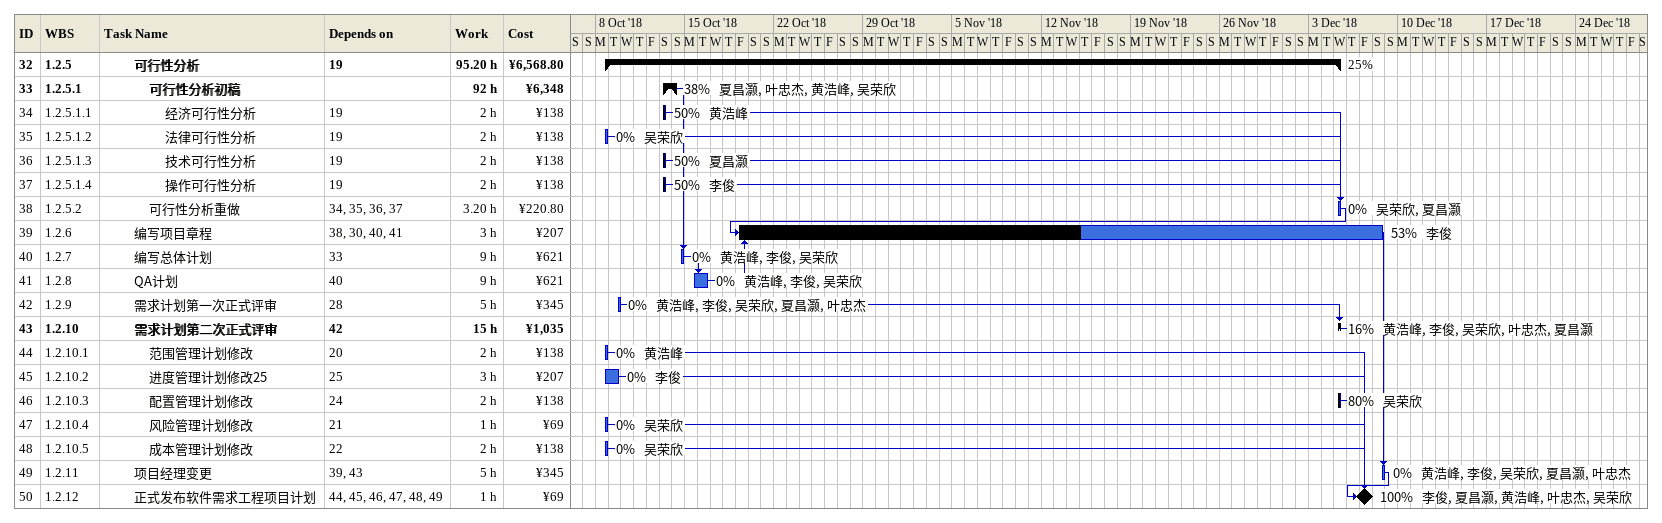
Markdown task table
| ID | WBS | Task | Start | Finish | Predecessors | Resources | % complete | Work (h) | Cost (¥) |
|---|---|---|---|---|---|---|---|---|---|
| 32 | 1.2.5 | **可行性分析** | 2018-10-08 | 2018-12-05 | 19 |  | 25 | 95.20 | 6568.80 |
| 33 | 1.2.5.1 | **可行性分析初稿** | 2018-10-13 | 2018-10-14 |  | 夏昌灏, 叶忠杰, 黄浩峰, 吴荣欣 | 38 | 92 | 6348 |
| 34 | 1.2.5.1.1 | 经济可行性分析 | 2018-10-13 | 2018-10-13 | 19 | 黄浩峰 | 50 | 2 | 138 |
| 35 | 1.2.5.1.2 | 法律可行性分析 | 2018-10-08 | 2018-10-08 | 19 | 吴荣欣 | 0 | 2 | 138 |
| 36 | 1.2.5.1.3 | 技术可行性分析 | 2018-10-13 | 2018-10-13 | 19 | 夏昌灏 | 50 | 2 | 138 |
| 37 | 1.2.5.1.4 | 操作可行性分析 | 2018-10-13 | 2018-10-13 | 19 | 李俊 | 50 | 2 | 138 |
| 38 | 1.2.5.2 | 可行性分析重做 | 2018-12-05 | 2018-12-05 | 34, 35, 36, 37 | 吴荣欣, 夏昌灏 | 0 | 3.20 | 220.80 |
| 39 | 1.2.6 | 编写项目章程 | 2018-10-19 | 2018-12-08 | 38, 30, 40, 41 | 李俊 | 53 | 3 | 207 |
| 40 | 1.2.7 | 编写总体计划 | 2018-10-14 | 2018-10-14 | 33 | 黄浩峰, 李俊, 吴荣欣 | 0 | 9 | 621 |
| 41 | 1.2.8 | QA计划 | 2018-10-15 | 2018-10-16 | 40 | 黄浩峰, 李俊, 吴荣欣 | 0 | 9 | 621 |
| 42 | 1.2.9 | 需求计划第一次正式评审 | 2018-10-09 | 2018-10-09 | 28 | 黄浩峰, 李俊, 吴荣欣, 夏昌灏, 叶忠杰 | 0 | 5 | 345 |
| 43 | 1.2.10 | **需求计划第二次正式评审** | 2018-12-05 | 2018-12-05 | 42 | 黄浩峰, 李俊, 吴荣欣, 叶忠杰, 夏昌灏 | 16 | 15 | 1035 |
| 44 | 1.2.10.1 | 范围管理计划修改 | 2018-10-08 | 2018-10-08 | 20 | 黄浩峰 | 0 | 2 | 138 |
| 45 | 1.2.10.2 | 进度管理计划修改25 | 2018-10-08 | 2018-10-09 | 25 | 李俊 | 0 | 3 | 207 |
| 46 | 1.2.10.3 | 配置管理计划修改 | 2018-12-05 | 2018-12-05 | 24 | 吴荣欣 | 80 | 2 | 138 |
| 47 | 1.2.10.4 | 风险管理计划修改 | 2018-10-08 | 2018-10-08 | 21 | 吴荣欣 | 0 | 1 | 69 |
| 48 | 1.2.10.5 | 成本管理计划修改 | 2018-10-08 | 2018-10-08 | 22 | 吴荣欣 | 0 | 2 | 138 |
| 49 | 1.2.11 | 项目经理变更 | 2018-12-08 | 2018-12-08 | 39, 43 | 黄浩峰, 李俊, 吴荣欣, 夏昌灏, 叶忠杰 | 0 | 5 | 345 |
| 50 | 1.2.12 | 正式发布软件需求工程项目计划 (milestone) | 2018-12-07 | 2018-12-07 | 44, 45, 46, 47, 48, 49 | 李俊, 夏昌灏, 黄浩峰, 叶忠杰, 吴荣欣 | 100 | 1 | 69 |
